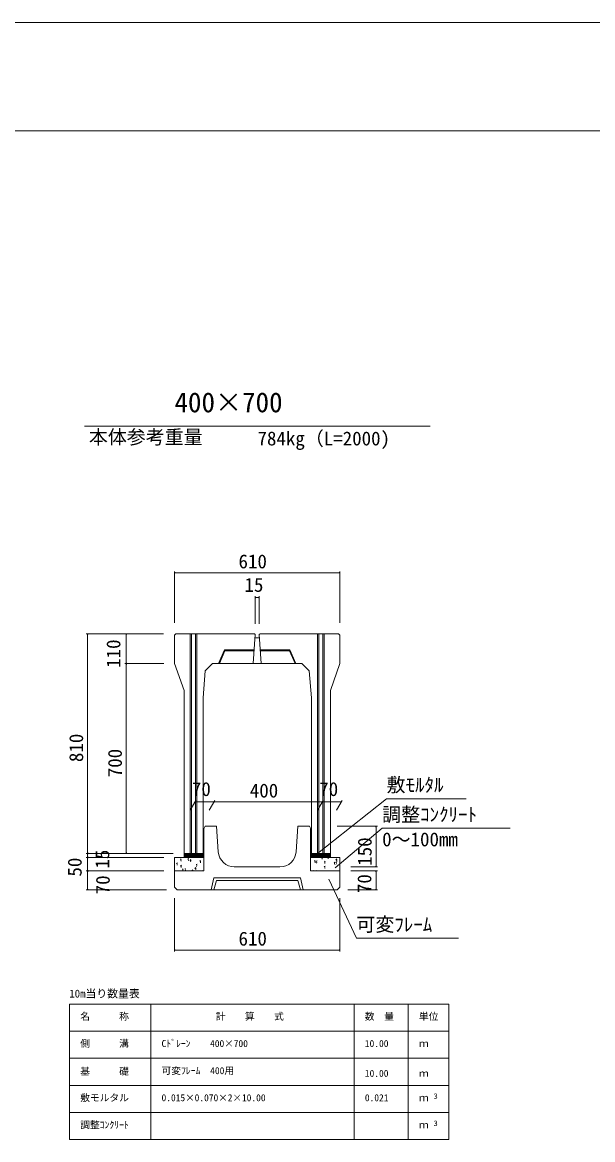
# Model space of a CAD drawing. Units: millimetres on the paper, scale 1:20. Extents: x 2 to 843, y -1 to 593.
# Drawn here: x 421.7 to 527, y 387.2 to 593.2 of the extents above; entities that cross this region are included whole.
import ezdxf
from ezdxf.enums import TextEntityAlignment as Align

# ---------------------------------------------------------------- set-up
doc = ezdxf.new("R2010")
doc.units = ezdxf.units.MM
for name, color, linetype, lineweight in [('0_2', 7, 'Continuous', 18), ('D-STR-DIM（寸法）', 7, 'Continuous', 18), ('D-STR-HTXT（旗揚げ）', 4, 'Continuous', 18), ('D-STR-STRn（構造物）', 5, 'Continuous', 18), ('D-STR-TXT（文字）', 7, 'Continuous', 18), ('D-STR（構造物外形線）', 1, 'Continuous', 18), ('D-TTL(外枠）', 2, 'Continuous', 18), ('DEFPOINTS_3', 8, 'Continuous', 18)]:
    doc.layers.add(name, color=color, linetype=linetype, lineweight=lineweight)
doc.styles.add('ＭＳ ゴシック', font='')
doc.styles.get('ＭＳ ゴシック').set_extended_font_data('MS Gothic')

msp = doc.modelspace()

# ---------------------------------------------------------------- linework, layer by layer
at = {"layer": '0_2'}
for p, q in [((449.818, 491.699), (449.968, 491.724)), ((449.968, 491.674), (449.818, 491.699)), ((480.168, 491.724), (480.318, 491.699)), ((480.318, 491.699), (480.168, 491.674)), ((464.681, 487.116), (464.831, 487.141)), ((464.831, 487.091), (464.681, 487.116)), ((465.305, 487.141), (465.455, 487.116)), ((465.455, 487.116), (465.305, 487.091)), ((433.746, 480.31), (433.771, 480.46)), ((433.771, 480.46), (433.796, 480.31)), ((440.891, 480.31), (440.916, 480.46)), ((440.916, 480.46), (440.941, 480.31)), ((440.916, 474.96), (440.891, 475.11)), ((440.891, 474.81), (440.916, 474.96)), ((440.941, 475.11), (440.916, 474.96)), ((440.916, 474.96), (440.941, 474.81)), ((453.599, 449.434), (453.749, 449.459)), ((453.749, 449.409), (453.599, 449.434)), ((456.949, 449.459), (457.099, 449.434)), ((457.099, 449.434), (456.949, 449.409)), ((457.099, 449.434), (457.249, 449.459)), ((457.249, 449.409), (457.099, 449.434)), ((476.949, 449.459), (477.099, 449.434)), ((477.099, 449.434), (476.949, 449.409)), ((477.099, 449.434), (477.249, 449.459)), ((477.249, 449.409), (477.099, 449.434)), ((480.449, 449.459), (480.599, 449.434)), ((480.599, 449.434), (480.449, 449.409)), ((486.98, 444.81), (487.005, 444.96)), ((487.005, 444.96), (487.03, 444.81)), ((433.771, 439.96), (433.746, 440.11)), ((433.746, 439.81), (433.771, 439.96)), ((433.771, 439.21), (433.746, 439.36)), ((433.746, 439.06), (433.771, 439.21)), ((433.796, 440.11), (433.771, 439.96)), ((433.771, 439.96), (433.796, 439.81)), ((433.796, 439.36), (433.771, 439.21)), ((433.771, 439.21), (433.796, 439.06)), ((440.916, 439.96), (440.891, 440.11)), ((440.941, 440.11), (440.916, 439.96)), ((433.771, 436.71), (433.746, 436.86)), ((433.796, 436.86), (433.771, 436.71)), ((487.005, 437.46), (486.98, 437.61)), ((487.03, 437.61), (487.005, 437.46)), ((433.746, 436.56), (433.771, 436.71)), ((433.771, 436.71), (433.796, 436.56)), ((486.98, 436.56), (487.005, 436.71)), ((487.005, 436.71), (487.03, 436.56)), ((433.771, 433.21), (433.746, 433.36)), ((433.796, 433.36), (433.771, 433.21)), ((487.005, 433.21), (486.98, 433.36)), ((487.03, 433.36), (487.005, 433.21)), ((449.818, 422.132), (449.968, 422.157)), ((449.968, 422.107), (449.818, 422.132)), ((480.168, 422.157), (480.318, 422.132)), ((480.318, 422.132), (480.168, 422.107))]:
    msp.add_line(p, q, dxfattribs=at)
at = {"layer": '0_2', "color": 9}
for p, q in [((449.818, 491.699), (449.838, 491.699)), ((480.318, 491.699), (480.298, 491.699)), ((464.681, 487.116), (464.701, 487.116)), ((465.455, 487.116), (465.435, 487.116)), ((433.771, 480.46), (433.771, 480.44)), ((440.916, 480.46), (440.916, 480.44)), ((440.916, 474.96), (440.916, 474.98)), ((440.916, 474.96), (440.916, 474.94)), ((453.599, 449.434), (453.619, 449.434)), ((457.099, 449.434), (457.079, 449.434)), ((457.099, 449.434), (457.119, 449.434)), ((477.099, 449.434), (477.079, 449.434)), ((477.099, 449.434), (477.119, 449.434)), ((480.599, 449.434), (480.579, 449.434)), ((487.005, 444.96), (487.005, 444.94)), ((433.771, 439.96), (433.771, 439.98)), ((433.771, 439.96), (433.771, 439.94)), ((433.771, 439.21), (433.771, 439.23)), ((433.771, 439.21), (433.771, 439.19)), ((440.916, 439.96), (440.916, 439.98)), ((487.005, 437.46), (487.005, 437.48)), ((433.771, 436.71), (433.771, 436.73)), ((433.771, 436.71), (433.771, 436.69)), ((487.005, 436.71), (487.005, 436.69)), ((433.771, 433.21), (433.771, 433.23)), ((487.005, 433.21), (487.005, 433.23)), ((449.818, 422.132), (449.838, 422.132)), ((480.318, 422.132), (480.298, 422.132))]:
    msp.add_line(p, q, dxfattribs=at)
at = {"layer": 'D-STR-DIM（寸法）'}
for p, q in [((449.818, 482.458), (449.818, 491.949)), ((449.838, 491.699), (480.298, 491.699)), ((480.318, 482.452), (480.318, 491.949)), ((464.681, 482.31), (464.681, 487.366)), ((465.435, 487.116), (464.701, 487.116)), ((465.455, 482.31), (465.455, 487.366)), ((447.773, 480.46), (433.521, 480.46)), ((433.771, 480.44), (433.771, 439.98)), ((447.773, 480.46), (440.666, 480.46)), ((440.916, 474.98), (440.916, 480.44)), ((447.818, 474.96), (440.666, 474.96)), ((447.818, 474.96), (440.666, 474.96)), ((440.916, 474.94), (440.916, 439.98)), ((452.722, 447.916), (453.743, 449.684)), ((453.619, 449.434), (457.079, 449.434)), ((456.222, 447.916), (457.243, 449.684)), ((456.222, 447.916), (457.243, 449.684)), ((457.119, 449.434), (477.079, 449.434)), ((476.222, 447.916), (477.243, 449.684)), ((476.222, 447.916), (477.243, 449.684)), ((477.119, 449.434), (480.579, 449.434)), ((479.722, 447.916), (480.743, 449.684)), ((479.831, 444.96), (487.255, 444.96)), ((487.005, 444.94), (487.005, 437.48)), ((449.568, 439.96), (433.521, 439.96)), ((449.568, 439.96), (433.521, 439.96)), ((447.818, 439.21), (433.521, 439.21)), ((447.818, 439.21), (433.521, 439.21)), ((433.771, 439.94), (433.771, 439.23)), ((433.771, 439.19), (433.771, 436.73)), ((449.568, 439.96), (440.666, 439.96)), ((482.318, 437.46), (487.255, 437.46)), ((447.818, 436.71), (433.521, 436.71)), ((447.818, 436.71), (433.521, 436.71)), ((433.771, 436.69), (433.771, 433.23)), ((482.318, 436.71), (487.255, 436.71)), ((487.005, 436.69), (487.005, 433.23)), ((448.318, 433.21), (433.521, 433.21)), ((481.818, 433.21), (487.255, 433.21)), ((449.818, 431.71), (449.818, 421.882)), ((480.318, 431.71), (480.318, 421.882)), ((449.838, 422.132), (480.298, 422.132))]:
    msp.add_line(p, q, dxfattribs=at)
at = {"layer": 'D-STR-HTXT（旗揚げ）'}
for p, q in [((433.176, 518.747), (496.96, 518.747)), ((475.908, 439.673), (488.943, 450.041)), ((503.604, 450.041), (488.943, 450.041)), ((479.479, 437.315), (488.124, 444.579)), ((511.723, 444.579), (488.124, 444.579)), ((478.287, 435.21), (483.371, 424.298)), ((502.234, 424.298), (483.371, 424.298)), ((430.453, 412.162), (500.453, 412.162)), ((430.453, 387.162), (430.453, 412.162)), ((445.453, 387.162), (445.453, 412.162)), ((482.953, 387.162), (482.953, 412.162)), ((492.953, 396.162), (492.953, 412.162)), ((492.953, 387.162), (492.953, 412.162)), ((500.453, 387.162), (500.453, 412.162)), ((430.453, 407.162), (500.453, 407.162)), ((430.453, 402.162), (500.453, 402.162)), ((430.453, 397.162), (500.453, 397.162)), ((430.453, 392.162), (500.453, 392.162)), ((430.453, 387.162), (500.453, 387.162))]:
    msp.add_line(p, q, dxfattribs=at)
at = {"layer": 'D-STR-STRn（構造物）'}
for p, q in [((449.818, 439.21), (455.212, 439.21)), ((449.818, 439.21), (449.818, 436.71)), ((450.911, 438.826), (451.032, 438.97)), ((451.568, 439.21), (451.568, 439.96)), ((451.568, 439.96), (454.943, 439.96)), ((451.568, 439.793), (451.734, 439.96)), ((451.568, 439.617), (451.911, 439.96)), ((451.568, 439.44), (452.088, 439.96)), ((451.568, 439.263), (452.265, 439.96)), ((451.691, 439.21), (452.441, 439.96)), ((451.868, 439.21), (452.618, 439.96)), ((452.045, 439.21), (452.795, 439.96)), ((452.222, 439.21), (452.972, 439.96)), ((452.297, 438.919), (452.472, 438.986)), ((452.297, 438.919), (452.421, 438.835)), ((452.399, 439.21), (453.149, 439.96)), ((452.575, 439.21), (453.325, 439.96)), ((452.752, 439.21), (453.502, 439.96)), ((452.929, 439.21), (453.679, 439.96)), ((453.106, 439.21), (453.856, 439.96)), ((453.282, 439.21), (454.032, 439.96)), ((453.459, 439.21), (454.209, 439.96)), ((453.636, 439.21), (454.386, 439.96)), ((453.813, 439.21), (454.563, 439.96)), ((453.99, 439.21), (454.74, 439.96)), ((454.166, 439.21), (454.916, 439.96)), ((454.343, 439.21), (455.093, 439.96)), ((454.52, 439.21), (455.212, 439.902)), ((454.697, 439.21), (455.212, 439.725)), ((454.873, 439.21), (455.212, 439.548)), ((455.05, 439.21), (455.212, 439.371)), ((478.568, 439.96), (474.924, 439.96)), ((474.924, 439.793), (475.091, 439.96)), ((474.924, 439.617), (475.267, 439.96)), ((474.924, 439.44), (475.444, 439.96)), ((474.924, 439.263), (475.621, 439.96)), ((480.318, 439.21), (474.924, 439.21)), ((475.048, 439.21), (475.798, 439.96)), ((475.224, 439.21), (475.974, 439.96)), ((475.401, 439.21), (476.151, 439.96)), ((475.578, 439.21), (476.328, 439.96)), ((475.755, 439.21), (476.505, 439.96)), ((475.932, 439.21), (476.682, 439.96)), ((476.108, 439.21), (476.858, 439.96)), ((476.285, 439.21), (477.035, 439.96)), ((476.462, 439.21), (477.212, 439.96)), ((476.639, 439.21), (477.389, 439.96)), ((476.815, 439.21), (477.565, 439.96)), ((476.904, 439.151), (476.961, 439.21)), ((476.904, 439.151), (477.127, 439.117)), ((476.992, 439.21), (477.742, 439.96)), ((477.084, 438.895), (477.056, 439.132)), ((477.169, 439.21), (477.919, 439.96)), ((477.346, 439.21), (478.096, 439.96)), ((477.523, 439.21), (478.273, 439.96)), ((477.699, 439.21), (478.449, 439.96)), ((477.876, 439.21), (478.568, 439.902)), ((478.053, 439.21), (478.568, 439.725)), ((478.139, 438.969), (478.19, 439.12)), ((478.23, 439.21), (478.568, 439.548)), ((478.406, 439.21), (478.568, 439.371)), ((478.568, 439.21), (478.568, 439.96)), ((479.572, 438.738), (479.767, 438.94)), ((480.318, 439.21), (480.318, 436.71)), ((450.196, 438.112), (450.371, 438.18)), ((450.196, 438.112), (450.321, 438.029)), ((450.281, 437.752), (450.331, 437.903)), ((450.886, 437.591), (451.081, 437.794)), ((450.886, 437.591), (451.108, 437.557)), ((450.911, 438.826), (451.061, 438.813)), ((451.021, 438.535), (450.992, 438.692)), ((451.066, 437.335), (451.038, 437.572)), ((451.258, 436.946), (451.379, 437.089)), ((451.258, 436.946), (451.407, 436.933)), ((451.358, 436.71), (451.339, 436.812)), ((451.689, 437.106), (451.864, 437.173)), ((451.689, 437.106), (451.813, 437.022)), ((451.773, 436.745), (451.824, 436.896)), ((452.381, 438.558), (452.432, 438.709)), ((452.704, 438.669), (452.825, 438.813)), ((452.704, 438.67), (452.854, 438.656)), ((452.815, 438.379), (452.786, 438.535)), ((453.051, 436.789), (453.172, 436.933)), ((453.554, 437.177), (453.749, 437.38)), ((453.554, 437.177), (453.777, 437.143)), ((453.734, 436.921), (453.706, 437.158)), ((453.789, 437.912), (453.964, 437.979)), ((453.789, 437.912), (453.914, 437.828)), ((453.874, 437.552), (453.924, 437.703)), ((454.497, 438.513), (454.618, 438.656)), ((454.497, 438.513), (454.647, 438.5)), ((454.608, 438.222), (454.579, 438.378)), ((475.668, 438.51), (475.789, 438.654)), ((475.668, 438.511), (475.818, 438.498)), ((475.779, 438.22), (475.75, 438.376)), ((475.954, 438.524), (476.129, 438.591)), ((475.954, 438.524), (476.079, 438.44)), ((476.039, 438.163), (476.09, 438.314)), ((477.447, 437.517), (477.622, 437.584)), ((477.447, 437.517), (477.571, 437.433)), ((477.462, 438.354), (477.582, 438.497)), ((477.462, 438.354), (477.611, 438.341)), ((477.531, 437.157), (477.582, 437.308)), ((477.572, 438.063), (477.543, 438.219)), ((479.255, 438.197), (479.375, 438.34)), ((479.255, 438.197), (479.404, 438.184)), ((479.365, 437.906), (479.336, 438.062)), ((479.547, 438.323), (479.722, 438.391)), ((479.547, 438.324), (479.672, 438.24)), ((479.572, 438.738), (479.795, 438.703)), ((479.632, 437.963), (479.682, 438.114)), ((479.752, 438.481), (479.724, 438.718)), ((453.051, 436.789), (453.201, 436.776)), ((454.91, 436.71), (454.965, 436.776)), ((475.346, 436.711), (475.521, 436.778)), ((475.346, 436.711), (475.347, 436.71)), ((476.082, 436.71), (476.136, 436.774))]:
    msp.add_line(p, q, dxfattribs=at)
at = {"layer": 'D-STR-TXT（文字）', "color": 5}
msp.add_line((454.903, 439.96), (455.041, 439.96), dxfattribs=at)
at = {"layer": 'D-STR（構造物外形線）'}
for p, q in [((450.068, 480.46), (449.818, 480.21)), ((449.818, 480.21), (449.818, 474.96)), ((464.543, 480.46), (450.068, 480.46)), ((452.693, 439.96), (452.693, 480.46)), ((452.943, 480.46), (452.943, 439.96)), ((453.693, 480.46), (453.693, 439.96)), ((453.943, 439.96), (453.943, 480.46)), ((464.681, 480.31), (464.318, 474.96)), ((464.543, 480.46), (464.681, 480.31)), ((465.455, 480.31), (465.593, 480.46)), ((465.455, 480.31), (465.818, 474.96)), ((465.593, 480.46), (480.068, 480.46)), ((476.193, 439.96), (476.193, 480.46)), ((476.443, 480.46), (476.443, 439.96)), ((477.193, 480.46), (477.193, 439.96)), ((477.443, 439.96), (477.443, 480.46)), ((480.068, 480.46), (480.318, 480.21)), ((480.318, 480.21), (480.318, 474.96)), ((464.64, 479.71), (465.495, 479.71)), ((459.018, 477.46), (457.918, 474.96)), ((459.116, 477.31), (458.082, 474.96)), ((464.515, 477.46), (459.018, 477.46)), ((464.503, 477.31), (459.116, 477.31)), ((465.62, 477.46), (471.118, 477.46)), ((465.632, 477.31), (471.02, 477.31)), ((471.02, 477.31), (472.054, 474.96)), ((471.118, 477.46), (472.218, 474.96)), ((449.818, 474.96), (451.568, 469.982)), ((456.818, 474.96), (455.468, 473.61)), ((466.47, 474.96), (456.818, 474.96)), ((465.818, 474.96), (473.318, 474.96)), ((473.318, 474.96), (474.668, 473.61)), ((480.318, 474.96), (478.568, 469.982)), ((455.468, 473.61), (455.068, 468.61)), ((474.668, 473.61), (475.068, 468.61)), ((451.568, 469.982), (451.568, 439.96)), ((478.568, 469.982), (478.568, 439.96)), ((455.068, 468.61), (455.068, 439.96)), ((475.068, 468.61), (475.068, 439.96)), ((455.443, 444.96), (455.193, 444.46)), ((455.212, 444.498), (455.212, 436.71)), ((455.443, 444.96), (457.568, 444.96)), ((457.568, 444.96), (457.881, 440.26)), ((472.568, 444.96), (472.254, 440.26)), ((474.693, 444.96), (472.568, 444.96)), ((474.693, 444.96), (474.943, 444.46)), ((474.924, 444.498), (474.924, 436.71)), ((451.568, 439.96), (455.068, 439.96)), ((475.068, 439.96), (478.568, 439.96)), ((460.825, 437.46), (469.261, 437.46)), ((449.818, 436.71), (455.212, 436.71)), ((449.818, 436.71), (449.818, 433.71)), ((456.587, 433.21), (457.087, 435.46)), ((457.087, 435.46), (473.049, 435.46)), ((457.587, 434.96), (457.087, 433.21)), ((457.587, 434.96), (472.549, 434.96)), ((472.549, 434.96), (473.049, 433.21)), ((473.549, 433.21), (473.049, 435.46)), ((480.318, 436.71), (474.924, 436.71)), ((480.318, 436.71), (480.318, 433.71)), ((449.818, 433.71), (450.318, 433.21)), ((479.818, 433.21), (450.318, 433.21)), ((477.055, 433.21), (453.055, 433.21)), ((480.318, 433.71), (479.818, 433.21))]:
    msp.add_line(p, q, dxfattribs=at)
for centre, start, end in [((460.874, 440.46), 183.81425, 270.00386), ((469.261, 440.46), 269.99614, 356.18575)]:
    msp.add_arc(centre, 3, start, end, dxfattribs=at)
at = {"layer": 'D-TTL(外枠）'}
msp.add_line((26.671, 573.205), (821.671, 573.205), dxfattribs=at)
at = {"layer": 'DEFPOINTS_3'}
msp.add_line((1.671, 593.205), (842.671, 593.205), dxfattribs=at)

# ---------------------------------------------------------------- texts
at = {"layer": 'D-STR-STRn（構造物）', "color": 7, "style": 'ＭＳ ゴシック'}
for s, p in [('610', (461.621, 491.749)), ('15', (462.726, 487.415)), ('70', (453.021, 449.759)), ('400', (463.705, 449.484)), ('70', (476.521, 449.759)), ('610', (461.621, 422.182))]:
    msp.add_text(s, height=2.566, dxfattribs=at).set_placement(p, align=Align.BOTTOM_LEFT)
for s, p in [('110', (440.591, 474.166)), ('810', (433.721, 456.79)), ('700', (440.866, 453.996)), ('150', (486.955, 437.666)), ('50', (433.446, 435.677)), ('15', (438.54, 437.141)), ('70', (438.634, 432.403)), ('70', (486.896, 432.633))]:
    msp.add_text(s, height=2.566, rotation=90, dxfattribs=at).set_placement(p, align=Align.BOTTOM_LEFT)
at = {"layer": 'D-STR-TXT（文字）', "style": 'ＭＳ ゴシック'}
for s, height, p in [('400×700', 3.666, (449.802, 520.196)), ('本体参考重量', 2.566, (434.007, 514.68)), ('784kg（L=2000)', 2.566, (465.127, 514.417)), ('敷ﾓﾙﾀﾙ', 2.566, (488.943, 450.541)), ('調整ｺﾝｸﾘｰﾄ', 2.566, (488.124, 445.079)), ('0～100mm', 2.566, (488.124, 440.487)), ('可変ﾌﾚｰﾑ', 2.566, (483.371, 424.798)), ('10m当り数量表', 1.466, (430.398, 412.924)), ('名\u3000\u3000\u3000称', 1.283, (432.414, 408.863)), ('計\u3000\u3000算\u3000\u3000式', 1.283, (457.418, 408.863)), ('数\u3000量', 1.283, (484.914, 408.863)), ('単位', 1.283, (494.914, 408.863)), ('側\u3000\u3000\u3000溝', 1.283, (432.414, 403.863)), ('Cﾄﾞﾚｰﾝ\u3000\u3000400×700', 1.283, (447.414, 403.863)), ('10.00', 1.283, (484.928, 403.863)), ('ｍ', 1.283, (494.914, 403.863)), ('基\u3000\u3000\u3000礎', 1.283, (432.414, 398.731)), ('可変ﾌﾚｰﾑ\u3000400用', 1.283, (447.414, 398.863)), ('10.00', 1.283, (484.928, 398.363)), ('ｍ', 1.283, (494.914, 398.363)), ('敷モルタル', 1.283, (432.414, 393.863)), ('3', 1.026, (497.616, 394.366)), ('0.015×0.070×2×10.00', 1.283, (447.414, 393.863)), ('0.021', 1.283, (484.928, 393.863)), ('ｍ', 1.283, (494.914, 393.863)), ('調整ｺﾝｸﾘｰﾄ', 1.283, (432.414, 388.863)), ('ｍ', 1.283, (494.914, 388.863)), ('3', 1.026, (497.616, 389.366))]:
    msp.add_text(s, height=height, dxfattribs=at).set_placement(p, align=Align.BOTTOM_LEFT)

doc.saveas('drawing.dxf')
